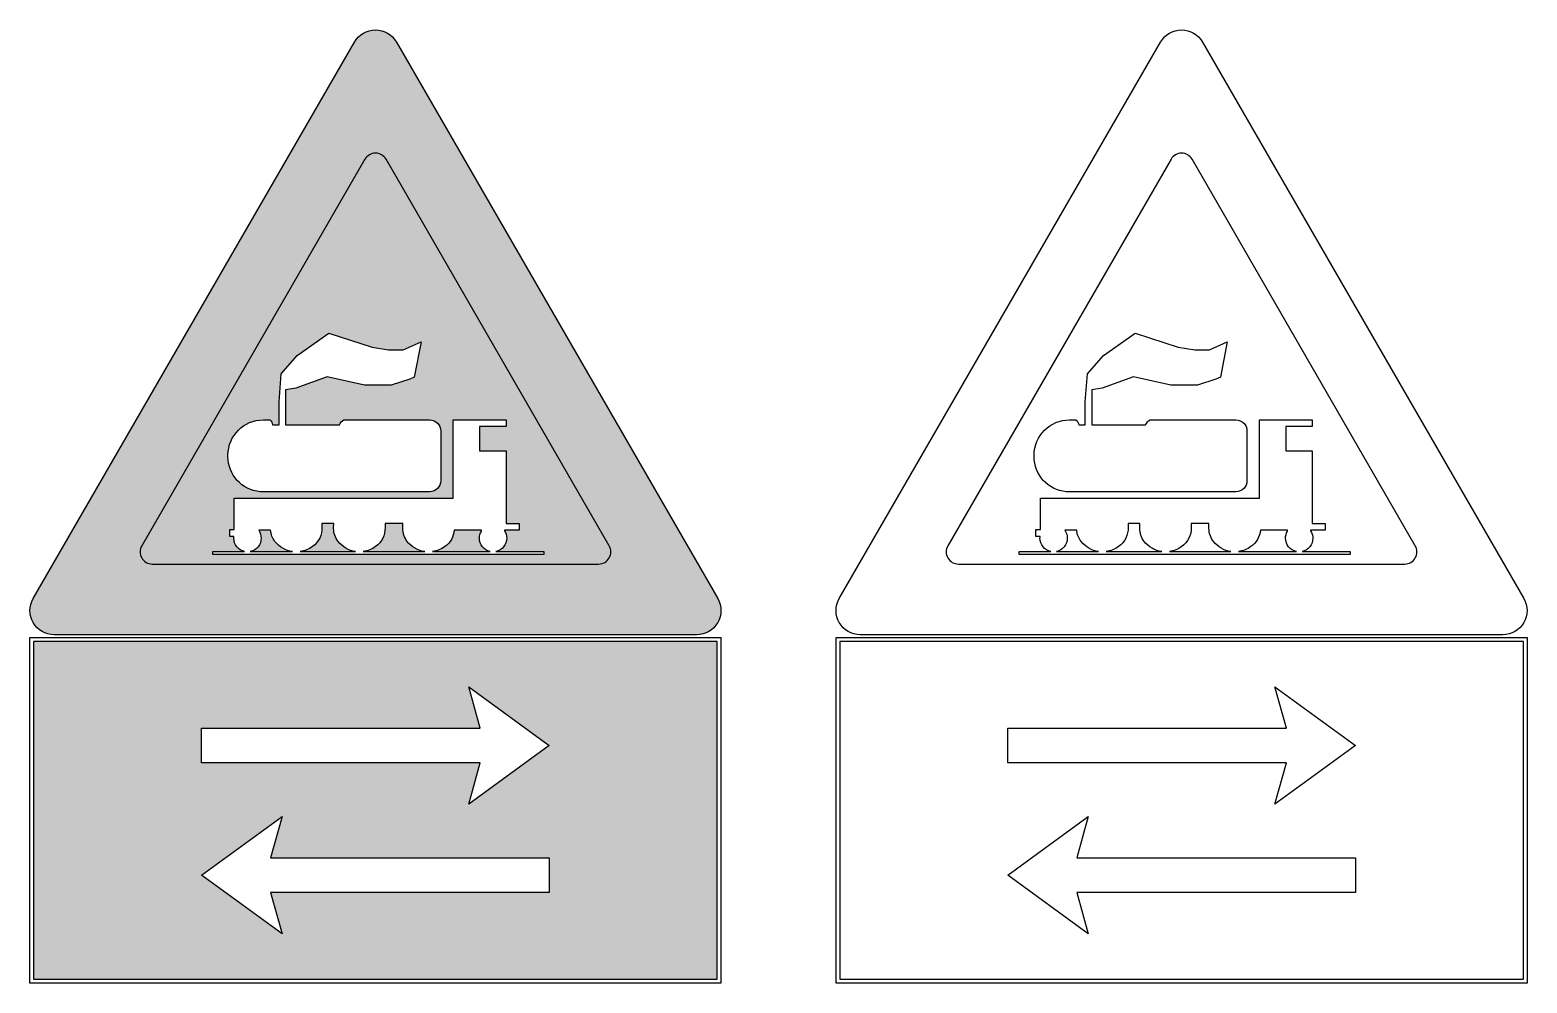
# Model space of a CAD drawing. Extents: x -550 to 750, y 36 to 864.
import ezdxf

# ---------------------------------------------------------------- set-up
doc = ezdxf.new("R2010")
doc.units = 0
doc.header["$MEASUREMENT"] = 0

msp = doc.modelspace()

# ---------------------------------------------------------------- hatches: boundary and pattern name
h = msp.add_hatch(color=1)
edge = h.paths.add_edge_path()
edge.add_line((-231.805, 853.377), (47.19299999999998, 370.143))
edge.add_arc((28.97824488412693, 359.6492936485265), 21.02130293112633, -89.94615533900838, 29.94668366561882, ccw=False)
edge.add_line((28.99800000000005, 338.628), (-528.9970000000001, 338.63))
edge.add_arc((-528.9782814962128, 359.6512731205747), 21.02128145456835, 150.0532180385844, 269.94898068370105, ccw=False)
edge.add_line((-547.193, 370.145), (-268.1969999999999, 853.377))
edge.add_arc((-250.001, 842.850073385161), 21.02166977083896, 30.050656878707173, 149.9493431212928, ccw=False)
edge = h.paths.add_edge_path(flags=16)
edge.add_arc((-56.2338404105973, 410.6238459732608), 10.604850538799, 270.0531656787378, 389.9484123904236)
edge.add_line((-47.04499999999996, 415.918), (-240.82, 751.55))
edge.add_arc((-249.9995, 746.2384854933662), 10.60544231063379, 30.05487035694183, 149.9451296430582)
edge.add_line((-259.179, 751.55), (-452.955, 415.917))
edge.add_arc((-443.7659525712119, 410.6229654914677), 10.6049702510685, 150.0527054730839, 269.9457164577543)
edge.add_line((-443.776, 400.018), (-56.22400000000005, 400.019))
h = msp.add_hatch(color=7)
edge = h.paths.add_edge_path()
edge.add_arc((-56.2338404105973, 410.6238459732608), 10.604850538799, 270.0531656787378, 389.9484123904236)
edge.add_line((-47.04499999999996, 415.918), (-240.82, 751.55))
edge.add_arc((-249.9995, 746.2384854933662), 10.60544231063379, 30.05487035694183, 149.9451296430582)
edge.add_line((-259.179, 751.55), (-452.955, 415.917))
edge.add_arc((-443.7659525712119, 410.6229654914677), 10.6049702510685, 150.0527054730839, 269.9457164577543)
edge.add_line((-443.776, 400.018), (-56.22400000000005, 400.019))
edge = h.paths.add_edge_path(flags=16)
edge.add_line((-331.733, 565.238), (-317.875, 581.068))
edge.add_line((-317.875, 581.068), (-290.41, 600.404))
edge.add_line((-290.41, 600.404), (-252.897, 588.251))
edge.add_line((-252.897, 588.251), (-238.533, 586.029))
edge.add_line((-238.533, 586.029), (-225.853, 586.029))
edge.add_line((-225.853, 586.029), (-210.319, 592.896))
edge.add_line((-210.319, 592.896), (-216.258, 562.308))
edge.add_line((-216.258, 562.308), (-220.126, 560.6990000000001))
edge.add_line((-220.126, 560.6990000000001), (-236.206, 555.499))
edge.add_line((-236.206, 555.499), (-259.448, 555.499))
edge.add_line((-259.448, 555.499), (-291.778, 562.681))
edge.add_line((-291.778, 562.681), (-319.044, 552.75))
edge.add_line((-319.044, 552.75), (-327.9880000000001, 551.276))
edge.add_line((-327.9880000000001, 551.276), (-327.9880000000001, 520.87))
edge.add_line((-327.9880000000001, 520.87), (-281.226, 520.87))
edge.add_arc((-273.9137897755301, 518.2429362780674), 7.769805799756911, 116.14080443522889, 160.2381181272347, ccw=False)
edge.add_line((-277.337, 525.2180000000001), (-202.83, 525.227))
edge.add_arc((-202.8318581770584, 515.6481346543652), 9.578865525866028, 0.07097232958892619, 89.98888535355098, ccw=False)
edge.add_line((-193.253, 515.66), (-193.253, 472.373))
edge.add_arc((-202.8282417248942, 472.3812425341055), 9.575245272551623, 270.0433326040824, 359.950678811705, ccw=False)
edge.add_line((-202.821, 462.806), (-281.217, 462.816))
edge.add_line((-281.217, 462.816), (-347.246, 462.802))
edge.add_arc((-347.4438811437673, 499.2350240426569), 36.43356142130326, 268.3813822071146, 270.3111913763953, ccw=False)
edge.add_line((-348.473, 462.816), (-350.101, 462.864))
edge.add_arc((-347.4122849282548, 493.4176592896772), 30.67173429603722, 179.9358504426563, 264.9709393431419, ccw=False)
edge.add_line((-378.084, 493.452), (-378.084, 494.582))
edge.add_arc((-347.3399592398018, 494.4829432382773), 30.74420033936108, 89.82489457498042, 179.8153946391182, ccw=False)
edge.add_line((-347.246, 525.227), (-341.682, 525.2180000000001))
edge.add_arc((-346.6287122871316, 519.5986600574939), 7.486450683809013, 9.777282875769117, 48.64249501265829, ccw=False)
edge.add_line((-339.251, 520.87), (-333.591, 520.87))
edge.add_line((-333.591, 520.87), (-333.591, 540.808))
edge.add_line((-333.591, 540.808), (-331.733, 565.238))
edge = h.paths.add_edge_path(flags=16)
edge.add_line((-338.723, 457.214), (-182.433, 457.214))
edge.add_line((-182.433, 457.214), (-182.433, 525.2180000000001))
edge.add_line((-182.433, 525.2180000000001), (-159.496, 525.2180000000001))
edge.add_line((-159.496, 525.2180000000001), (-136.52, 525.2180000000001))
edge.add_line((-136.52, 525.2180000000001), (-136.52, 519.586))
edge.add_line((-136.52, 519.586), (-159.496, 519.586))
edge.add_line((-159.496, 519.586), (-159.496, 498.365))
edge.add_line((-159.496, 498.365), (-136.52, 498.365))
edge.add_line((-136.52, 498.365), (-136.52, 447.436))
edge.add_line((-136.52, 447.436), (-136.52, 435.101))
edge.add_line((-136.52, 435.101), (-125.222, 435.101))
edge.add_line((-125.222, 435.101), (-125.222, 429.508))
edge.add_line((-125.222, 429.508), (-137.957, 429.508))
edge.add_line((-137.957, 429.508), (-137.957, 428.943))
edge.add_arc((-147.8599917716, 422.4587784071766), 11.83699183463499, 0.005912998349913323, 33.215736784359194, ccw=False)
edge.add_arc((-147.8777626545682, 422.4597652961687), 11.85476265689153, -78.02461105729321, 0.0011343575030764441, ccw=False)
edge.add_line((-145.418, 410.8630000000001), (-103.635, 410.8630000000001))
edge.add_line((-103.635, 410.8630000000001), (-103.635, 408.268))
edge.add_line((-103.635, 408.268), (-391.157, 408.268))
edge.add_line((-391.157, 408.268), (-391.157, 410.8630000000001))
edge.add_line((-391.157, 410.8630000000001), (-363.556, 410.8630000000001))
edge.add_arc((-361.0957373454318, 422.4591481311559), 11.85426268517664, 179.9958826212305, 258.0216280360267, ccw=False)
edge.add_arc((-361.1530534804191, 422.4669134674994), 11.79694854536051, 173.0371868562079, 180.0335775417402, ccw=False)
edge.add_line((-372.863, 423.897), (-376.474, 423.897))
edge.add_line((-376.474, 423.897), (-376.474, 429.959))
edge.add_line((-376.474, 429.959), (-372.538, 429.959))
edge.add_line((-372.538, 429.959), (-372.538, 457.214))
edge.add_line((-372.538, 457.214), (-338.723, 457.214))
edge = h.paths.add_edge_path(flags=16)
edge.add_line((-341.041, 429.508), (-351.35, 429.351))
edge.add_arc((-361.3581449427449, 422.5320675998187), 12.11035937836828, -0.3409637610131995, 34.268102900241786, ccw=False)
edge.add_arc((-361.1027626545682, 422.4597652961687), 11.85476265689153, -78.02461105729321, 0.0011343575030764441, ccw=False)
edge.add_line((-358.643, 410.8630000000001), (-322.013, 410.8630000000001))
edge.add_arc((-318.6773531278659, 434.3658845232757), 23.73841024521249, 218.5628709526917, 261.92224419013985, ccw=False)
edge.add_arc((-321.9443371001598, 431.1152545618905), 19.1641801582236, 184.8109129066147, 217.052289327645, ccw=False)
edge = h.paths.add_edge_path(flags=0)
edge.add_arc((-315.6173137965544, 430.9633699151842), 19.1912711880974, -55.31773343796959, 2.8631935957997143, ccw=False)
edge.add_arc((-318.6780265016735, 434.3661792582368), 23.73819360972235, 278.06900422625813, 306.08377890014054, ccw=False)
edge.add_line((-315.346, 410.8630000000001), (-267.214, 410.8630000000001))
edge.add_arc((-263.8833531278659, 434.3784619464487), 23.75016124454175, 218.5790770601234, 261.9384502975716, ccw=False)
edge.add_arc((-267.1594577057193, 431.1117120487452), 19.15875704521388, 180.2712825759643, 217.0512594159732, ccw=False)
edge.add_arc((-265.6109949047844, 430.3832423646475), 20.71682395577898, 175.7930816145391, 178.2358977928791, ccw=False)
edge.add_line((-286.272, 431.903), (-286.263, 435.101))
edge.add_line((-286.263, 435.101), (-296.481, 435.101))
edge.add_line((-296.481, 435.101), (-296.45, 431.922))
edge = h.paths.add_edge_path(flags=0)
edge.add_arc((-260.8304256103403, 430.9654712529139), 19.1936318124986, -55.3185735976985, 2.4262414062399102, ccw=False)
edge.add_arc((-263.8905265016736, 434.3681835477718), 23.74010788614473, 278.06713045707835, 306.0819051309607, ccw=False)
edge.add_line((-260.559, 410.8630000000001), (-207.12, 410.8630000000001))
edge.add_arc((-203.7898531278658, 434.379719688766), 23.75133644892386, 218.5806967888593, 261.94007002630735, ccw=False)
edge.add_arc((-207.0669577057192, 431.1132159815396), 19.15926421920452, 180.2757729569226, 217.0557497969315, ccw=False)
edge.add_arc((-205.6695779120811, 430.3762949589876), 20.56652945070187, 176.4660920644212, 178.2036380844806, ccw=False)
edge.add_line((-226.1969999999999, 431.644), (-226.1969999999999, 435.101))
edge.add_line((-226.1969999999999, 435.101), (-241.692, 435.101))
edge.add_line((-241.692, 435.101), (-241.654, 431.778))
edge = h.paths.add_edge_path(flags=16)
edge.add_arc((-200.7347028062369, 430.9647642369711), 19.19207014202354, 304.6783979954505, 355.6468062617485, ccw=False)
edge.add_arc((-203.7965265016736, 434.3681835477717), 23.74010788614462, 278.0671304570784, 306.0819051309608, ccw=False)
edge.add_line((-200.465, 410.8630000000001), (-150.331, 410.8630000000001))
edge.add_arc((-147.8712373454318, 422.4597652961687), 11.85476265689153, 179.9988656424968, 258.0246110572932, ccw=False)
edge.add_arc((-147.8724613288302, 422.4643720971654), 11.85353947747895, 148.6180084613963, 180.0211331578519, ccw=False)
edge.add_line((-157.992, 428.6369999999999), (-157.982, 429.508))
edge.add_line((-157.982, 429.508), (-181.5980000000001, 429.508))
h.paths.add_polyline_path([(-546.846, 39.4399), (46.76999999999998, 39.4399), (46.76999999999998, 332.815), (-546.846, 332.815)])
h.paths.add_polyline_path([(-401, 227.437), (-401, 257.437), (-159, 257.437), (-169, 293.437), (-99, 242.437), (-169, 191.437), (-159, 227.437)], flags=16)
h.paths.add_polyline_path([(-99, 144.819), (-99, 114.819), (-341, 114.819), (-331, 78.8186), (-401, 129.819), (-331, 180.819), (-341, 144.819)], flags=16)

# ---------------------------------------------------------------- linework, layer by layer
at = {"color": 1}
msp.add_lwpolyline([(-231.805, 853.377), (47.19299999999998, 370.143, -0.576727), (28.99800000000005, 338.628), (-528.9970000000001, 338.63, -0.5767439999999999), (-547.193, 370.145), (-268.1969999999999, 853.377, -0.576761)], format="xyb", close=True, dxfattribs=at)
for points in [[(468.195, 853.377), (747.193, 370.143, -0.576727), (728.998, 338.628), (171.003, 338.63, -0.5767439999999999), (152.807, 370.145), (431.8030000000001, 853.377, -0.576761)], [(-56.22400000000005, 400.019, 0.576741), (-47.04499999999996, 415.918), (-240.82, 751.55, 0.576712), (-259.179, 751.55), (-452.955, 415.917, 0.576728), (-443.776, 400.018)], [(643.776, 400.019, 0.576741), (652.955, 415.918), (459.18, 751.55, 0.576712), (440.821, 751.55), (247.045, 415.917, 0.576728), (256.224, 400.018)], [(-331.733, 565.238), (-317.875, 581.068), (-290.41, 600.404), (-252.897, 588.251), (-238.533, 586.029), (-225.853, 586.029), (-210.319, 592.896), (-216.258, 562.308), (-220.126, 560.6990000000001), (-236.206, 555.499), (-259.448, 555.499), (-291.778, 562.681), (-319.044, 552.75), (-327.9880000000001, 551.276), (-327.9880000000001, 520.87), (-281.226, 520.87, -0.194821), (-277.337, 525.2180000000001), (-202.83, 525.227, -0.4137939999999999), (-193.253, 515.66), (-193.253, 472.373, -0.4137399999999999), (-202.821, 462.806), (-281.217, 462.816), (-347.246, 462.802, -0.00842058), (-348.473, 462.816), (-350.101, 462.864, -0.389055), (-378.084, 493.452), (-378.084, 494.582, -0.4141649999999999), (-347.246, 525.227), (-341.682, 525.2180000000001, -0.171226), (-339.251, 520.87), (-333.591, 520.87), (-333.591, 540.808)], [(368.267, 565.238), (382.125, 581.068), (409.59, 600.404), (447.103, 588.251), (461.467, 586.029), (474.147, 586.029), (489.681, 592.896), (483.742, 562.308), (479.874, 560.6990000000001), (463.794, 555.499), (440.552, 555.499), (408.222, 562.681), (380.956, 552.75), (372.0119999999999, 551.276), (372.0119999999999, 520.87), (418.774, 520.87, -0.194821), (422.663, 525.2180000000001), (497.17, 525.227, -0.4137939999999999), (506.747, 515.66), (506.747, 472.373, -0.4137399999999999), (497.179, 462.806), (418.783, 462.816), (352.754, 462.802, -0.00842058), (351.527, 462.816), (349.899, 462.864, -0.389055), (321.916, 493.452), (321.916, 494.582, -0.4141649999999999), (352.754, 525.227), (358.318, 525.2180000000001, -0.171226), (360.749, 520.87), (366.409, 520.87), (366.409, 540.808)], [(-338.723, 457.214), (-182.433, 457.214), (-182.433, 525.2180000000001), (-159.496, 525.2180000000001), (-136.52, 525.2180000000001), (-136.52, 519.586), (-159.496, 519.586), (-159.496, 498.365), (-136.52, 498.365), (-136.52, 447.436), (-136.52, 435.101), (-125.222, 435.101), (-125.222, 429.508), (-137.957, 429.508), (-137.957, 428.943, -0.145928), (-136.023, 422.46, -0.354245), (-145.418, 410.8630000000001), (-103.635, 410.8630000000001), (-103.635, 408.268), (-391.157, 408.268), (-391.157, 410.8630000000001), (-363.556, 410.8630000000001, -0.354245), (-372.95, 422.46, -0.030537), (-372.863, 423.897), (-376.474, 423.897), (-376.474, 429.959), (-372.538, 429.959), (-372.538, 457.214)], [(361.277, 457.214), (517.567, 457.214), (517.567, 525.2180000000001), (540.504, 525.2180000000001), (563.48, 525.2180000000001), (563.48, 519.586), (540.504, 519.586), (540.504, 498.365), (563.48, 498.365), (563.48, 447.436), (563.48, 435.101), (574.778, 435.101), (574.778, 429.508), (562.043, 429.508), (562.043, 428.943, -0.145928), (563.977, 422.46, -0.354245), (554.582, 410.8630000000001), (596.365, 410.8630000000001), (596.365, 408.268), (308.843, 408.268), (308.843, 410.8630000000001), (336.444, 410.8630000000001, -0.354245), (327.05, 422.46, -0.030537), (327.137, 423.897), (323.526, 423.897), (323.526, 429.959), (327.462, 429.959), (327.462, 457.214)], [(-341.041, 429.508), (-351.35, 429.351, -0.152169), (-349.248, 422.46, -0.354245), (-358.643, 410.8630000000001), (-322.013, 410.8630000000001, -0.191481), (-337.239, 419.568, -0.141615)], [(-296.45, 431.922, -0.25946), (-304.6969999999999, 415.182, -0.12285), (-315.346, 410.8630000000001), (-267.214, 410.8630000000001, -0.191481), (-282.45, 419.568, -0.161875), (-286.318, 431.021, -0.0106592), (-286.272, 431.903), (-286.263, 435.101), (-296.481, 435.101)], [(-241.654, 431.778, -0.25743), (-249.909, 415.182, -0.12285), (-260.559, 410.8630000000001), (-207.12, 410.8630000000001, -0.191481), (-222.357, 419.568, -0.161875), (-226.226, 431.021, -0.00758162), (-226.1969999999999, 431.644), (-226.1969999999999, 435.101), (-241.692, 435.101)], [(-181.5980000000001, 429.508, -0.226132), (-189.815, 415.182, -0.12285), (-200.465, 410.8630000000001), (-150.331, 410.8630000000001, -0.354245), (-159.726, 422.46, -0.137886), (-157.992, 428.6369999999999), (-157.982, 429.508)], [(358.959, 429.508), (348.65, 429.351, -0.152169), (350.752, 422.46, -0.354245), (341.357, 410.8630000000001), (377.987, 410.8630000000001, -0.191481), (362.761, 419.568, -0.141615)], [(403.55, 431.922, -0.25946), (395.3030000000001, 415.182, -0.12285), (384.654, 410.8630000000001), (432.786, 410.8630000000001, -0.191481), (417.55, 419.568, -0.161875), (413.682, 431.021, -0.0106592), (413.728, 431.903), (413.737, 435.101), (403.519, 435.101)], [(458.346, 431.778, -0.25743), (450.091, 415.182, -0.12285), (439.441, 410.8630000000001), (492.88, 410.8630000000001, -0.191481), (477.643, 419.568, -0.161875), (473.774, 431.021, -0.00758162), (473.8030000000001, 431.644), (473.8030000000001, 435.101), (458.308, 435.101)], [(518.4019999999999, 429.508, -0.226132), (510.185, 415.182, -0.12285), (499.535, 410.8630000000001), (549.669, 410.8630000000001, -0.354245), (540.274, 422.46, -0.137886), (542.008, 428.6369999999999), (542.018, 429.508)]]:
    msp.add_lwpolyline(points, format="xyb", close=True)
for points in [[(-550, 39.4399), (-550, 336.128), (-546.845, 336.128), (50, 336.128), (49.96199999999999, 332.815), (49.96199999999999, 39.4399), (50, 36.1278), (-550, 36.1278)], [(-546.846, 39.4399), (46.76999999999998, 39.4399), (46.76999999999998, 332.815), (-546.846, 332.815)], [(150, 39.4399), (150, 336.128), (153.155, 336.128), (750, 336.128), (749.962, 332.815), (749.962, 39.4399), (750, 36.1278), (150, 36.1278)], [(153.154, 39.4399), (746.77, 39.4399), (746.77, 332.815), (153.154, 332.815)], [(-401, 227.437), (-401, 257.437), (-159, 257.437), (-169, 293.437), (-99, 242.437), (-169, 191.437), (-159, 227.437)], [(299, 227.437), (299, 257.437), (541, 257.437), (531, 293.437), (601, 242.437), (531, 191.437), (541, 227.437)], [(-99, 144.819), (-99, 114.819), (-341, 114.819), (-331, 78.8186), (-401, 129.819), (-331, 180.819), (-341, 144.819)], [(601, 144.819), (601, 114.819), (359, 114.819), (369, 78.8186), (299, 129.819), (369, 180.819), (359, 144.819)]]:
    msp.add_lwpolyline(points, close=True)

doc.saveas('drawing.dxf')
